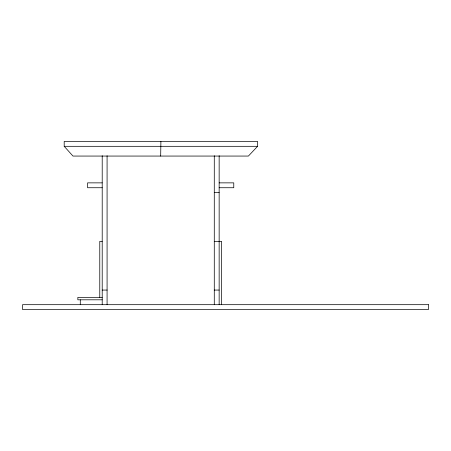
<?xml version="1.0" encoding="UTF-8"?>
<svg xmlns="http://www.w3.org/2000/svg" width="451" height="451" viewBox="0 0 451 451"><rect width="100%" height="100%" fill="white"/><g stroke="black" fill="none" stroke-linecap="round" stroke-linejoin="round"><path stroke-width="0.68" d="M160.68 156.063L160.9 141.445M257.6 146.316L248.388 156.063L72.972 156.063L64.2 146.316L64.2 141.445L257.6 141.445L257.6 146.316L64.2 146.316M102.208 182.864L87.59 182.864L87.59 187.734L102.208 187.734M219.152 182.864L233.77 182.864L233.77 187.734L219.152 187.734M214.281 192.611L219.152 192.611M102.208 241.336L99.772 241.336L99.772 297.643M214.281 241.336L221.593 241.336L221.593 304.684M102.208 290.066L107.141 290.066M214.225 290.066L219.152 290.066M102.208 297.372L77.843 297.372L77.843 299.808L102.208 299.808M219.152 155.713L219.152 304.684M214.281 155.736L214.281 304.684M107.079 155.736L107.079 304.684M102.208 155.713L102.208 304.684M80.284 299.808L80.284 304.684M428.45 304.684L22.55 304.684L22.55 309.555L428.45 309.555L428.45 304.684"/></g></svg>
